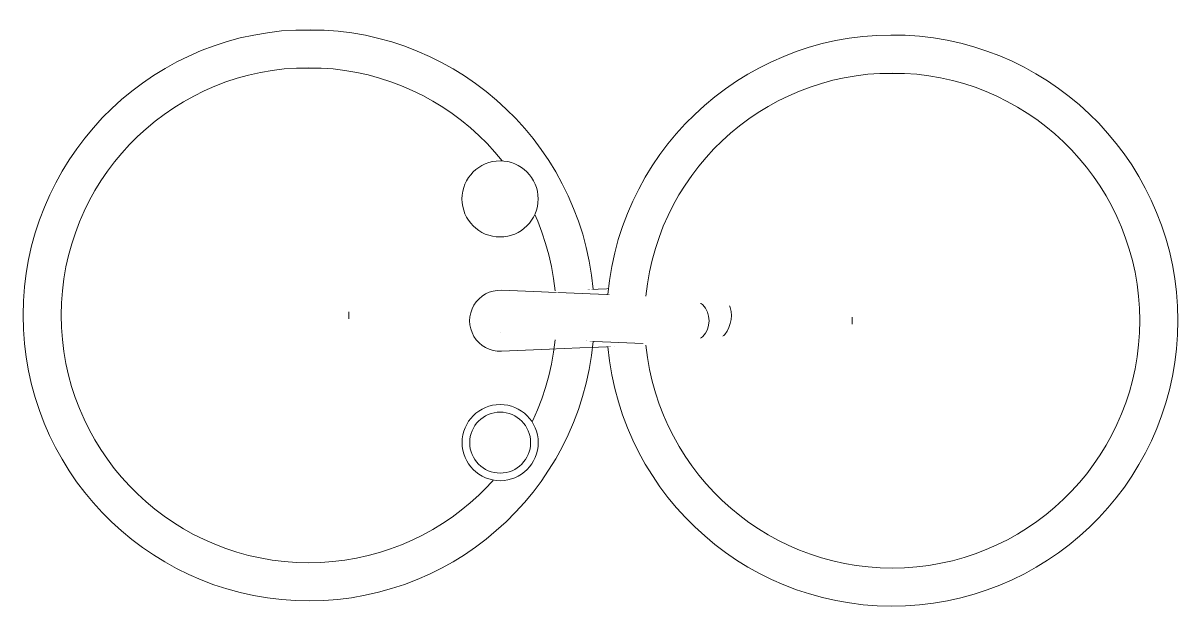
# Model space of a CAD drawing. Header units: metres. Extents: x 512 to 829, y -209 to 245.
# Drawn here: x 511.708 to 512.315, y -209.072 to -208.762 of the extents above; entities that cross this region are included whole.
import ezdxf

# ---------------------------------------------------------------- set-up
doc = ezdxf.new("R2010")
doc.units = ezdxf.units.M
doc.header["$LTSCALE"] = 0.508
doc.set_wipeout_variables(frame=1)
doc.layers.add('EQUIPAMENTO', color=3, linetype='Continuous', lineweight=0)
doc.layers.add('EQUIPAMENTOS', color=3, linetype='Continuous', lineweight=0)

# ---------------------------------------------------------------- blocks, each defined once
blk = doc.blocks.new('Grupo-345')
at = {"layer": 'EQUIPAMENTOS', "color": 251, "lineweight": 0, "true_color": 0x636466}
for p, q in [((-7.38818, 33.70185), (-7.2906, 33.69782)), ((-7.38819, 33.66988), (-7.29061, 33.67384))]:
    blk.add_line(p, q, dxfattribs=at)
at = {"color": 251, "lineweight": 0, "true_color": 0x636466}
for points in [[(-7.38882, 33.72987), (-7.39078, 33.72996), (-7.39272, 33.73025), (-7.39463, 33.73073), (-7.39647, 33.73139), (-7.39825, 33.73223), (-7.39993, 33.73324), (-7.40151, 33.73441), (-7.40296, 33.73573), (-7.40428, 33.73718), (-7.40545, 33.73876), (-7.40645, 33.74044), (-7.40729, 33.74222), (-7.40795, 33.74407), (-7.40843, 33.74597), (-7.40872, 33.74791), (-7.40881, 33.74987), (-7.40872, 33.75183), (-7.40843, 33.75378), (-7.40795, 33.75568), (-7.40729, 33.75753), (-7.40645, 33.7593), (-7.40544, 33.76098), (-7.40427, 33.76256), (-7.40295, 33.76401), (-7.40149, 33.76533), (-7.39992, 33.7665), (-7.39823, 33.76751), (-7.39646, 33.76835), (-7.39461, 33.76901), (-7.39271, 33.76948), (-7.39076, 33.76977), (-7.3888, 33.76987), (-7.38684, 33.76977), (-7.3849, 33.76948), (-7.383, 33.769), (-7.38115, 33.76834), (-7.37938, 33.7675), (-7.37769, 33.76649), (-7.37612, 33.76532), (-7.37466, 33.764), (-7.37335, 33.76255), (-7.37218, 33.76097), (-7.37117, 33.75929), (-7.37033, 33.75751), (-7.36967, 33.75566), (-7.36919, 33.75376), (-7.36891, 33.75182), (-7.36881, 33.74986), (-7.36891, 33.7479), (-7.3692, 33.74596), (-7.36968, 33.74405), (-7.37034, 33.7422), (-7.37118, 33.74043), (-7.37219, 33.73875), (-7.37336, 33.73717), (-7.37468, 33.73572), (-7.37613, 33.7344), (-7.37771, 33.73323), (-7.37939, 33.73222), (-7.38117, 33.73139), (-7.38301, 33.73072), (-7.38492, 33.73025), (-7.38686, 33.72996)], [(-7.18289, 33.67244), (-7.1842, 33.6725), (-7.1855, 33.6727), (-7.18677, 33.67302), (-7.188, 33.67346), (-7.18918, 33.67402), (-7.1903, 33.67469), (-7.19136, 33.67547), (-7.19233, 33.67635), (-7.19321, 33.67732), (-7.19398, 33.67838), (-7.19466, 33.6795), (-7.19522, 33.68068), (-7.19566, 33.68192), (-7.19598, 33.68319), (-7.19617, 33.68448), (-7.19623, 33.68579), (-7.19617, 33.6871), (-7.19597, 33.68839), (-7.19565, 33.68966), (-7.19521, 33.6909), (-7.19465, 33.69208), (-7.19398, 33.6932), (-7.1932, 33.69425), (-7.19232, 33.69522), (-7.19135, 33.6961), (-7.1903, 33.69688), (-7.18917, 33.69756), (-7.18799, 33.69811), (-7.18676, 33.69856), (-7.18548, 33.69887), (-7.18419, 33.69906), (-7.18288, 33.69913), (-7.18157, 33.69906), (-7.18028, 33.69887), (-7.17901, 33.69855), (-7.17778, 33.69811), (-7.17659, 33.69755), (-7.17547, 33.69688), (-7.17442, 33.6961), (-7.17345, 33.69522), (-7.17257, 33.69425), (-7.17179, 33.69319), (-7.17112, 33.69207), (-7.17056, 33.69089), (-7.17012, 33.68965), (-7.1698, 33.68838), (-7.16961, 33.68709), (-7.16954, 33.68578), (-7.16961, 33.68447), (-7.1698, 33.68318), (-7.17012, 33.68191), (-7.17056, 33.68067), (-7.17112, 33.67949), (-7.17179, 33.67837), (-7.17258, 33.67731), (-7.17345, 33.67634), (-7.17443, 33.67547), (-7.17548, 33.67469), (-7.1766, 33.67401), (-7.17779, 33.67345), (-7.17902, 33.67301), (-7.18029, 33.6727), (-7.18158, 33.6725)], [(-7.38887, 33.60587), (-7.39044, 33.60594), (-7.39199, 33.60617), (-7.39351, 33.60656), (-7.39499, 33.60709), (-7.39641, 33.60776), (-7.39776, 33.60857), (-7.39902, 33.6095), (-7.40018, 33.61056), (-7.40124, 33.61172), (-7.40217, 33.61298), (-7.40298, 33.61433), (-7.40365, 33.61575), (-7.40418, 33.61723), (-7.40456, 33.61875), (-7.40479, 33.6203), (-7.40486, 33.62187), (-7.40479, 33.62344), (-7.40455, 33.62499), (-7.40417, 33.62652), (-7.40364, 33.62799), (-7.40297, 33.62941), (-7.40216, 33.63076), (-7.40123, 33.63202), (-7.40017, 33.63318), (-7.39901, 33.63424), (-7.39775, 33.63517), (-7.3964, 33.63598), (-7.39498, 33.63665), (-7.3935, 33.63718), (-7.39198, 33.63756), (-7.39042, 33.63779), (-7.38886, 33.63787), (-7.38729, 33.63779), (-7.38574, 33.63756), (-7.38421, 33.63718), (-7.38273, 33.63665), (-7.38132, 33.63597), (-7.37997, 33.63517), (-7.37871, 33.63423), (-7.37754, 33.63318), (-7.37649, 33.63201), (-7.37556, 33.63075), (-7.37475, 33.6294), (-7.37408, 33.62798), (-7.37355, 33.6265), (-7.37317, 33.62498), (-7.37294, 33.62343), (-7.37286, 33.62186), (-7.37294, 33.62029), (-7.37317, 33.61874), (-7.37355, 33.61722), (-7.37408, 33.61574), (-7.37476, 33.61432), (-7.37556, 33.61297), (-7.3765, 33.61171), (-7.37755, 33.61055), (-7.37872, 33.60949), (-7.37998, 33.60856), (-7.38133, 33.60775), (-7.38275, 33.60708), (-7.38422, 33.60655), (-7.38575, 33.60617), (-7.3873, 33.60594)]]:
    blk.add_wipeout(points, dxfattribs=at).dxf.layer = 'EQUIPAMENTOS'
at = {"layer": 'EQUIPAMENTOS', "color": 251, "lineweight": 0, "true_color": 0x636466}
for centre, radius in [((-7.38881, 33.74987), 0.02), ((-7.18289, 33.68578), 0.01334), ((-7.38886, 33.62187), 0.016)]:
    blk.add_circle(centre, radius, dxfattribs=at)
at = {"color": 251, "lineweight": 0, "true_color": 0x636466}
for points in [[(-7.38819, 33.66988), (-7.38899, 33.66987), (-7.3898, 33.66989), (-7.3906, 33.66996), (-7.3914, 33.67007), (-7.39219, 33.67022), (-7.39298, 33.67041), (-7.39375, 33.67064), (-7.39451, 33.67091), (-7.39526, 33.67121), (-7.39599, 33.67155), (-7.3967, 33.67193), (-7.39739, 33.67234), (-7.39806, 33.67279), (-7.39871, 33.67327), (-7.39933, 33.67378), (-7.39992, 33.67433), (-7.40049, 33.6749), (-7.40103, 33.6755), (-7.40153, 33.67613), (-7.40201, 33.67678), (-7.40245, 33.67745), (-7.40285, 33.67815), (-7.40322, 33.67886), (-7.40356, 33.6796), (-7.40386, 33.68035), (-7.40411, 33.68111), (-7.40433, 33.68189), (-7.40452, 33.68267), (-7.40466, 33.68346), (-7.40476, 33.68426), (-7.40482, 33.68507), (-7.40484, 33.68587), (-7.40482, 33.68668), (-7.40476, 33.68748), (-7.40465, 33.68828), (-7.40451, 33.68907), (-7.40433, 33.68986), (-7.40411, 33.69063), (-7.40385, 33.6914), (-7.40355, 33.69215), (-7.40322, 33.69288), (-7.40285, 33.69359), (-7.40244, 33.69429), (-7.402, 33.69496), (-7.40152, 33.69561), (-7.40102, 33.69624), (-7.40048, 33.69684), (-7.39991, 33.69741), (-7.39932, 33.69796), (-7.3987, 33.69847), (-7.39805, 33.69895), (-7.39738, 33.6994), (-7.39669, 33.69981), (-7.39597, 33.70019), (-7.39524, 33.70053), (-7.3945, 33.70083), (-7.39374, 33.7011), (-7.39296, 33.70132), (-7.39218, 33.70151), (-7.39139, 33.70166), (-7.39059, 33.70177), (-7.38979, 33.70184), (-7.38898, 33.70187), (-7.38818, 33.70185), (-7.38884, 33.68587)], [(-7.2906, 33.69782), (-7.29002, 33.69778), (-7.28945, 33.69771), (-7.28889, 33.69762), (-7.28833, 33.6975), (-7.28777, 33.69736), (-7.28723, 33.69719), (-7.28669, 33.69699), (-7.28616, 33.69677), (-7.28564, 33.69652), (-7.28514, 33.69624), (-7.28465, 33.69595), (-7.28417, 33.69563), (-7.28371, 33.69529), (-7.28327, 33.69492), (-7.28284, 33.69454), (-7.28243, 33.69413), (-7.28205, 33.69371), (-7.28168, 33.69327), (-7.28133, 33.69281), (-7.28101, 33.69234), (-7.28071, 33.69185), (-7.28044, 33.69134), (-7.28018, 33.69083), (-7.27996, 33.6903), (-7.27976, 33.68976), (-7.27958, 33.68922), (-7.27943, 33.68866), (-7.27931, 33.6881), (-7.27922, 33.68754), (-7.27915, 33.68697), (-7.27911, 33.6864), (-7.27909, 33.68582), (-7.27911, 33.68525), (-7.27915, 33.68468), (-7.27922, 33.68411), (-7.27931, 33.68354), (-7.27944, 33.68298), (-7.27958, 33.68243), (-7.27976, 33.68188), (-7.27996, 33.68134), (-7.28019, 33.68082), (-7.28044, 33.6803), (-7.28072, 33.6798), (-7.28102, 33.67931), (-7.28134, 33.67884), (-7.28169, 33.67838), (-7.28205, 33.67794), (-7.28244, 33.67751), (-7.28285, 33.67711), (-7.28327, 33.67673), (-7.28372, 33.67636), (-7.28418, 33.67602), (-7.28465, 33.6757), (-7.28514, 33.67541), (-7.28565, 33.67513), (-7.28617, 33.67488), (-7.2867, 33.67466), (-7.28723, 33.67446), (-7.28778, 33.67429), (-7.28834, 33.67415), (-7.2889, 33.67403), (-7.28946, 33.67394), (-7.29003, 33.67387), (-7.29061, 33.67384), (-7.29109, 33.68583)]]:
    blk.add_wipeout(points, dxfattribs=at).dxf.layer = 'EQUIPAMENTOS'
at = {"layer": 'EQUIPAMENTOS', "color": 251, "lineweight": 0, "true_color": 0x636466}
for centre, radius, start, end in [((-7.38884, 33.68587), 0.016, 87.6319, 272.32264), ((-7.29109, 33.68583), 0.012, 272.32264, 87.6319)]:
    blk.add_arc(centre, radius, start, end, dxfattribs=at)
at = {"color": 251, "lineweight": 0, "true_color": 0x636466}
for points in [[(-7.38882, 33.73387), (-7.39039, 33.73394), (-7.39194, 33.73417), (-7.39346, 33.73456), (-7.39494, 33.73509), (-7.39636, 33.73576), (-7.39771, 33.73657), (-7.39897, 33.7375), (-7.40013, 33.73856), (-7.40118, 33.73972), (-7.40212, 33.74098), (-7.40293, 33.74233), (-7.4036, 33.74375), (-7.40413, 33.74523), (-7.40451, 33.74675), (-7.40474, 33.7483), (-7.40481, 33.74987), (-7.40473, 33.75144), (-7.4045, 33.75299), (-7.40412, 33.75452), (-7.40359, 33.75599), (-7.40292, 33.75741), (-7.40211, 33.75876), (-7.40118, 33.76002), (-7.40012, 33.76118), (-7.39896, 33.76224), (-7.3977, 33.76317), (-7.39635, 33.76398), (-7.39493, 33.76465), (-7.39345, 33.76518), (-7.39193, 33.76556), (-7.39037, 33.76579), (-7.38881, 33.76587), (-7.38724, 33.76579), (-7.38568, 33.76556), (-7.38416, 33.76518), (-7.38268, 33.76465), (-7.38126, 33.76397), (-7.37992, 33.76317), (-7.37866, 33.76223), (-7.37749, 33.76118), (-7.37644, 33.76001), (-7.37551, 33.75875), (-7.3747, 33.7574), (-7.37403, 33.75598), (-7.3735, 33.7545), (-7.37312, 33.75298), (-7.37289, 33.75143), (-7.37281, 33.74986), (-7.37289, 33.74829), (-7.37312, 33.74674), (-7.3735, 33.74522), (-7.37403, 33.74374), (-7.3747, 33.74232), (-7.37551, 33.74097), (-7.37645, 33.73971), (-7.3775, 33.73855), (-7.37867, 33.73749), (-7.37993, 33.73656), (-7.38128, 33.73575), (-7.3827, 33.73508), (-7.38417, 33.73455), (-7.3857, 33.73417), (-7.38725, 33.73394)], [(-7.1829, 33.66472), (-7.18496, 33.66482), (-7.18701, 33.66512), (-7.18901, 33.66563), (-7.19096, 33.66632), (-7.19283, 33.66721), (-7.1946, 33.66827), (-7.19626, 33.6695), (-7.19779, 33.67089), (-7.19918, 33.67242), (-7.20041, 33.67409), (-7.20147, 33.67586), (-7.20235, 33.67773), (-7.20305, 33.67968), (-7.20355, 33.68168), (-7.20385, 33.68373), (-7.20396, 33.68579), (-7.20385, 33.68786), (-7.20355, 33.6899), (-7.20305, 33.69191), (-7.20235, 33.69385), (-7.20146, 33.69572), (-7.2004, 33.6975), (-7.19917, 33.69916), (-7.19778, 33.70069), (-7.19625, 33.70208), (-7.19458, 33.70331), (-7.19281, 33.70437), (-7.19094, 33.70525), (-7.18899, 33.70595), (-7.18699, 33.70645), (-7.18494, 33.70675), (-7.18288, 33.70685), (-7.18081, 33.70675), (-7.17877, 33.70645), (-7.17676, 33.70594), (-7.17482, 33.70525), (-7.17295, 33.70436), (-7.17117, 33.7033), (-7.16951, 33.70206), (-7.16798, 33.70068), (-7.1666, 33.69914), (-7.16536, 33.69748), (-7.1643, 33.69571), (-7.16342, 33.69384), (-7.16272, 33.69189), (-7.16222, 33.68989), (-7.16192, 33.68784), (-7.16182, 33.68578), (-7.16192, 33.68371), (-7.16222, 33.68167), (-7.16273, 33.67966), (-7.16343, 33.67771), (-7.16431, 33.67585), (-7.16537, 33.67407), (-7.16661, 33.67241), (-7.168, 33.67088), (-7.16953, 33.66949), (-7.17119, 33.66826), (-7.17296, 33.6672), (-7.17483, 33.66632), (-7.17678, 33.66562), (-7.17878, 33.66512), (-7.18083, 33.66482)], [(-7.38887, 33.60187), (-7.39083, 33.60196), (-7.39277, 33.60225), (-7.39468, 33.60273), (-7.39652, 33.60339), (-7.3983, 33.60423), (-7.39998, 33.60524), (-7.40156, 33.60641), (-7.40301, 33.60773), (-7.40433, 33.60918), (-7.4055, 33.61076), (-7.40651, 33.61244), (-7.40734, 33.61422), (-7.408, 33.61607), (-7.40848, 33.61797), (-7.40877, 33.61991), (-7.40886, 33.62187), (-7.40877, 33.62383), (-7.40848, 33.62578), (-7.408, 33.62768), (-7.40734, 33.62953), (-7.4065, 33.6313), (-7.40549, 33.63298), (-7.40432, 33.63456), (-7.403, 33.63601), (-7.40154, 33.63733), (-7.39997, 33.6385), (-7.39828, 33.63951), (-7.39651, 33.64035), (-7.39466, 33.64101), (-7.39276, 33.64148), (-7.39082, 33.64177), (-7.38886, 33.64187), (-7.38689, 33.64177), (-7.38495, 33.64148), (-7.38305, 33.641), (-7.3812, 33.64034), (-7.37943, 33.6395), (-7.37775, 33.63849), (-7.37617, 33.63732), (-7.37472, 33.636), (-7.3734, 33.63455), (-7.37223, 33.63297), (-7.37122, 33.63129), (-7.37038, 33.62951), (-7.36972, 33.62766), (-7.36925, 33.62576), (-7.36896, 33.62382), (-7.36886, 33.62186), (-7.36896, 33.6199), (-7.36925, 33.61796), (-7.36973, 33.61605), (-7.37039, 33.6142), (-7.37123, 33.61243), (-7.37224, 33.61075), (-7.37341, 33.60917), (-7.37473, 33.60772), (-7.37618, 33.6064), (-7.37776, 33.60523), (-7.37944, 33.60422), (-7.38122, 33.60339), (-7.38306, 33.60272), (-7.38497, 33.60225), (-7.38691, 33.60196)]]:
    blk.add_wipeout(points, dxfattribs=at).dxf.layer = 'EQUIPAMENTOS'
at = {"layer": 'EQUIPAMENTOS', "color": 251, "lineweight": 0, "true_color": 0x636466}
for centre, radius in [((-7.38881, 33.74987), 0.016), ((-7.18289, 33.68578), 0.02107), ((-7.38886, 33.62187), 0.02)]:
    blk.add_circle(centre, radius, dxfattribs=at)
at = {"color": 251, "lineweight": 0, "true_color": 0x636466}
blk.add_wipeout([(-7.33225, 33.69954), (-7.33027, 33.71369), (-7.32694, 33.72759), (-7.32231, 33.74111), (-7.31641, 33.75413), (-7.3093, 33.76653), (-7.30104, 33.77819), (-7.29171, 33.78902), (-7.28139, 33.79891), (-7.27018, 33.80777), (-7.25817, 33.81552), (-7.24548, 33.8221), (-7.23222, 33.82744), (-7.21852, 33.83149), (-7.20449, 33.83422), (-7.19026, 33.8356), (-7.17597, 33.83562), (-7.16174, 33.83429), (-7.14771, 33.8316), (-7.13399, 33.82759), (-7.12071, 33.82229), (-7.108, 33.81576), (-7.09597, 33.80804), (-7.08473, 33.79921), (-7.07438, 33.78936), (-7.06502, 33.77856), (-7.05672, 33.76692), (-7.04957, 33.75454), (-7.04364, 33.74154), (-7.03896, 33.72804), (-7.03559, 33.71415), (-7.03356, 33.7), (-7.03289, 33.68572), (-7.03357, 33.67145), (-7.03562, 33.6573), (-7.03899, 33.64342), (-7.04368, 33.62991), (-7.04963, 33.61692), (-7.05679, 33.60455), (-7.06509, 33.59292), (-7.07447, 33.58213), (-7.08482, 33.57228), (-7.09607, 33.56346), (-7.10811, 33.55575), (-7.12082, 33.54923), (-7.1341, 33.54394), (-7.14782, 33.53994), (-7.16186, 33.53727), (-7.17609, 33.53594), (-7.19038, 33.53597), (-7.20461, 33.53737), (-7.21863, 33.54011), (-7.23234, 33.54417), (-7.24559, 33.54952), (-7.25827, 33.5561), (-7.27027, 33.56387), (-7.28148, 33.57274), (-7.29179, 33.58264), (-7.30111, 33.59347), (-7.30936, 33.60514), (-7.31646, 33.61754), (-7.32235, 33.63057), (-7.32698, 33.64409), (-7.33029, 33.65799), (-7.33227, 33.67215), (-7.18289, 33.68578)], dxfattribs=at).dxf.layer = 'EQUIPAMENTO'
at = {"layer": 'EQUIPAMENTO', "color": 251, "lineweight": 0, "true_color": 0x636466}
blk.add_arc((-7.18289, 33.68578), 0.15, 185.21611, 174.73843, dxfattribs=at)
at = {"color": 251, "lineweight": 0, "true_color": 0x636466}
blk.add_wipeout([(-7.31224, 33.69871), (-7.31043, 33.71093), (-7.30747, 33.72293), (-7.30338, 33.73459), (-7.2982, 33.7458), (-7.29198, 33.75648), (-7.28478, 33.76652), (-7.27665, 33.77583), (-7.26768, 33.78432), (-7.25795, 33.79193), (-7.24753, 33.79857), (-7.23653, 33.8042), (-7.22505, 33.80876), (-7.21318, 33.8122), (-7.20105, 33.81451), (-7.18874, 33.81565), (-7.17639, 33.81562), (-7.16409, 33.81442), (-7.15197, 33.81205), (-7.14012, 33.80855), (-7.12866, 33.80393), (-7.11769, 33.79825), (-7.1073, 33.79155), (-7.09761, 33.7839), (-7.08868, 33.77536), (-7.0806, 33.76601), (-7.07344, 33.75594), (-7.06728, 33.74524), (-7.06216, 33.73399), (-7.05812, 33.72231), (-7.05522, 33.7103), (-7.05347, 33.69807), (-7.05289, 33.68573), (-7.05348, 33.67339), (-7.05524, 33.66116), (-7.05815, 33.64916), (-7.06219, 33.63748), (-7.06732, 33.62624), (-7.0735, 33.61554), (-7.08066, 33.60547), (-7.08875, 33.59613), (-7.09768, 33.5876), (-7.10739, 33.57995), (-7.11778, 33.57326), (-7.12875, 33.56759), (-7.14022, 33.56299), (-7.15207, 33.55949), (-7.16419, 33.55713), (-7.17649, 33.55594), (-7.18885, 33.55592), (-7.20115, 33.55707), (-7.21328, 33.55939), (-7.22515, 33.56284), (-7.23663, 33.56741), (-7.24762, 33.57305), (-7.25803, 33.5797), (-7.26776, 33.58731), (-7.27673, 33.59582), (-7.28484, 33.60513), (-7.29204, 33.61517), (-7.29825, 33.62586), (-7.30342, 33.63708), (-7.3075, 33.64874), (-7.31045, 33.66074), (-7.31225, 33.67296), (-7.18289, 33.68578)], dxfattribs=at).dxf.layer = 'EQUIPAMENTO'
at = {"layer": 'EQUIPAMENTO', "color": 251, "lineweight": 0, "true_color": 0x636466}
blk.add_arc((-7.18289, 33.68578), 0.13, 185.66173, 174.29281, dxfattribs=at)

msp = doc.modelspace()

# ---------------------------------------------------------------- block references
at = {"layer": 'EQUIPAMENTO', "color": 7, "rotation": 180}
msp.add_blockref('Grupo-345', (504.67535, -175.23012), dxfattribs=at)

# ---------------------------------------------------------------- next in the draw order: block references
at = {"layer": 'EQUIPAMENTO', "color": 7, "xscale": -1, "rotation": 180}
msp.add_blockref('Grupo-345', (519.34757, -175.23291), dxfattribs=at)

doc.saveas('drawing.dxf')
